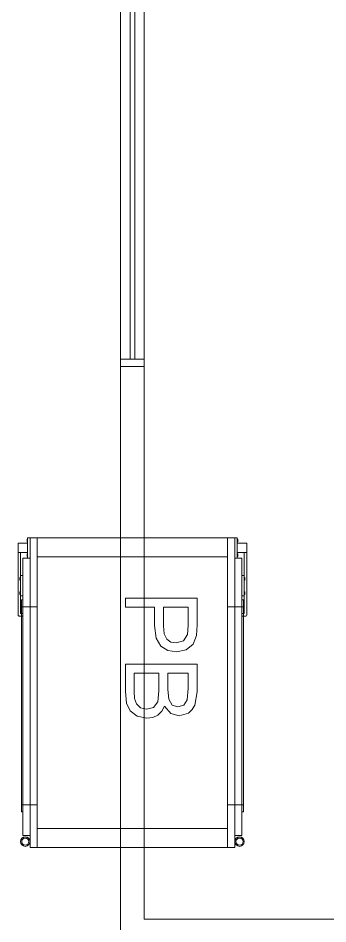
# Model space of a CAD drawing. Header units: millimetres. Extents: x -21807 to 22087, y 36760 to 60640.
# Drawn here: x -16174 to -15523, y 53007 to 54908 of the extents above; entities that cross this region are included whole.
import ezdxf

# ---------------------------------------------------------------- set-up
doc = ezdxf.new("R2010")
doc.units = ezdxf.units.MM
doc.layers.add('A-GLAZ', color=7, linetype='Continuous', lineweight=9, true_color=0x00007f)
doc.layers.add('A-WALL', color=7, linetype='Continuous', lineweight=9)

# ---------------------------------------------------------------- blocks, each defined once
blk = doc.blocks.new('AK_OViewTuongPanel - 1000x1200-V14-MẶT BẰNG HỆ THỐNG GIÓ CẤP AHU')
at = {"layer": 'A-GLAZ', "color": 9, "lineweight": 13, "true_color": 0xaaaad4}
for p, q in [((-515, 25), (515, 25)), ((-515, -25), (-515, 25)), ((-515, 25), (-515, -25)), ((-500, 25), (-515, 25)), ((-500, 25), (-500, -25)), ((500, 25), (-500, 25)), ((-500, -25), (-500, 25)), ((500, -25), (500, 25)), ((515, 25), (500, 25)), ((500, 25), (500, -25)), ((515, 25), (515, -25)), ((515, -25), (515, 25)), ((500, 5), (-500, 5)), ((-500, 5), (-500, -5)), ((-500, -5), (-500, 5)), ((-500, 5), (500, 5)), ((500, -5), (500, 5)), ((500, 5), (500, -5)), ((-500, -5), (500, -5)), ((500, -5), (-500, -5)), ((515, -25), (-515, -25)), ((-515, -25), (-500, -25)), ((-500, -25), (500, -25)), ((500, -25), (515, -25))]:
    blk.add_line(p, q, dxfattribs=at)
blk = doc.blocks.new('Passbox - KT 500x500x400-1231699-MẶT BẰNG HỆ THỐNG GIÓ CẤP AHU')
at = {"layer": 'A-GLAZ', "color": 9, "lineweight": 13, "true_color": 0xaaaad4}
for p, q in [((-294.1, 240), (-314.1, 240)), ((-314.1, 240), (-294.1, 240)), ((-314.1, 220), (-314.1, 240)), ((-314.1, 220), (-314.1, 240)), ((-294.1, 240), (-294.1, 235)), ((-163, 240), (-294.1, 240)), ((-294.1, 240), (-163, 240)), ((-294.1, 235), (-294.1, 240)), ((-294.1, 240), (-294.1, 220)), ((-294.1, 220), (-294.1, 240)), ((-294.1, 235), (-168, 235)), ((-168, 235), (-294.1, 235)), ((300, 230), (-282.6, 230)), ((-282.6, 230), (300, 230)), ((-282.6, 215), (-282.6, 230)), ((-282.6, 215), (-282.6, 230)), ((-203.4, 235), (-245.8, 235)), ((-245.8, 235), (-203.4, 235)), ((-245.8, 230), (-245.8, 235)), ((-245.8, 230), (-245.8, 235)), ((-203.4, 230), (-245.8, 230)), ((-245.8, 230), (-203.4, 230)), ((-240.7, 236.3), (-242.1, 236.3)), ((-242.1, 236.3), (-240.7, 236.3)), ((-240.7, 236.3), (-242.1, 236.3)), ((-242.1, 236.3), (-240.7, 236.3)), ((-242.1, 235), (-242.1, 236.3)), ((-242.1, 235), (-242.1, 236.3)), ((-240.7, 235), (-242.1, 235)), ((-242.1, 235), (-240.7, 235)), ((-240.7, 235), (-242.1, 235)), ((-242.1, 235), (-240.7, 235)), ((-237.9, 236.3), (-240.7, 236.3)), ((-240.7, 236.3), (-237.9, 236.3)), ((-237.9, 236.3), (-240.7, 236.3)), ((-240.7, 236.3), (-237.9, 236.3)), ((-240.7, 235), (-240.7, 236.3)), ((-240.7, 235), (-240.7, 236.3)), ((-240.7, 235), (-240.7, 236.3)), ((-240.7, 235), (-240.7, 236.3)), ((-237.9, 235), (-240.7, 235)), ((-240.7, 235), (-237.9, 235)), ((-237.9, 235), (-240.7, 235)), ((-240.7, 235), (-237.9, 235)), ((-237.9, 236.3), (-236.5, 236.3)), ((-236.5, 236.3), (-237.9, 236.3)), ((-237.9, 236.3), (-236.5, 236.3)), ((-236.5, 236.3), (-237.9, 236.3)), ((-237.9, 236.3), (-237.9, 235)), ((-237.9, 235), (-237.9, 236.3)), ((-237.9, 236.3), (-237.9, 235)), ((-237.9, 235), (-237.9, 236.3)), ((-237.9, 235), (-236.5, 235)), ((-236.5, 235), (-237.9, 235)), ((-237.9, 235), (-236.5, 235)), ((-236.5, 235), (-237.9, 235)), ((-236.5, 235), (-236.5, 236.3)), ((-236.5, 235), (-236.5, 236.3)), ((-210.3, 236.3), (-211.8, 236.3)), ((-211.8, 236.3), (-210.3, 236.3)), ((-210.3, 236.3), (-211.8, 236.3)), ((-211.8, 236.3), (-210.3, 236.3)), ((-211.8, 235), (-211.8, 236.3)), ((-211.8, 235), (-211.8, 236.3)), ((-210.3, 235), (-211.8, 235)), ((-211.8, 235), (-210.3, 235)), ((-210.3, 235), (-211.8, 235)), ((-211.8, 235), (-210.3, 235)), ((-210.3, 236.3), (-207.5, 236.3)), ((-207.5, 236.3), (-210.3, 236.3)), ((-210.3, 236.3), (-207.5, 236.3)), ((-207.5, 236.3), (-210.3, 236.3)), ((-210.3, 236.3), (-210.3, 235)), ((-210.3, 235), (-210.3, 236.3)), ((-210.3, 236.3), (-210.3, 235)), ((-210.3, 235), (-210.3, 236.3)), ((-210.3, 235), (-207.5, 235)), ((-207.5, 235), (-210.3, 235)), ((-210.3, 235), (-207.5, 235)), ((-207.5, 235), (-210.3, 235)), ((-207.5, 236.3), (-206.1, 236.3)), ((-206.1, 236.3), (-207.5, 236.3)), ((-207.5, 236.3), (-206.1, 236.3)), ((-206.1, 236.3), (-207.5, 236.3)), ((-207.5, 235), (-207.5, 236.3)), ((-207.5, 235), (-207.5, 236.3)), ((-207.5, 235), (-207.5, 236.3)), ((-207.5, 235), (-207.5, 236.3)), ((-207.5, 235), (-206.1, 235)), ((-206.1, 235), (-207.5, 235)), ((-207.5, 235), (-206.1, 235)), ((-206.1, 235), (-207.5, 235)), ((-206.1, 235), (-206.1, 236.3)), ((-206.1, 235), (-206.1, 236.3)), ((-203.4, 235), (-203.4, 230)), ((-203.4, 230), (-203.4, 235)), ((-195, 233), (-195, 230)), ((-135, 233), (-195, 233)), ((-135, 233), (-195, 233)), ((-195, 230), (-135, 230)), ((-195, 230), (-135, 230)), ((-180, 233), (-180, 200)), ((-135, 233), (-180, 233)), ((-135, 233), (-180, 233)), ((-180, 233), (-180, 230)), ((-180, 233), (-135, 233)), ((-180, 233), (-135, 233)), ((-135, 230), (-180, 230)), ((-135, 230), (-180, 230)), ((-180, 230), (-180, 215)), ((-180, 230), (-135, 230)), ((-180, 230), (-135, 230)), ((-166, 233), (-166, 230)), ((-166, 230), (-166, 233)), ((-166, 230), (-161, 230)), ((-161, 230), (-166, 230)), ((-161, 230), (-161, 238)), ((-161, 238), (-161, 230)), ((190, 233), (-135, 233)), ((-135, 233), (190, 233)), ((190, 233), (-135, 233)), ((-135, 233), (190, 233)), ((-135, 233), (190, 233)), ((190, 233), (-135, 233)), ((190, 230), (-135, 230)), ((-135, 230), (190, 230)), ((-135, 230), (190, 230)), ((190, 230), (-135, 230)), ((-135, 230), (190, 230)), ((190, 230), (-135, 230)), ((235, 233), (190, 233)), ((235, 233), (190, 233)), ((250, 233), (190, 233)), ((250, 233), (190, 233)), ((190, 233), (235, 233)), ((190, 233), (235, 233)), ((190, 230), (250, 230)), ((190, 230), (250, 230)), ((235, 230), (190, 230)), ((235, 230), (190, 230)), ((190, 230), (235, 230)), ((190, 230), (235, 230)), ((235, 200), (235, 233)), ((235, 230), (235, 233)), ((235, 215), (235, 230)), ((250, 230), (250, 233)), ((300, 230), (300, 215)), ((300, 215), (300, 230)), ((-282.6, 220), (-325, 220)), ((-325, 220), (-282.6, 220)), ((-325, 215), (-325, 220)), ((-325, 215), (-325, 220)), ((-282.6, 215), (-325, 215)), ((-325, 215), (-282.6, 215)), ((325, 215), (-325, 215)), ((-325, 215), (325, 215)), ((-325, 200), (-325, 215)), ((-325, 200), (-325, 215)), ((-320.7, 221.3), (-322.1, 221.3)), ((-322.1, 221.3), (-320.7, 221.3)), ((-320.7, 221.3), (-322.1, 221.3)), ((-322.1, 221.3), (-320.7, 221.3)), ((-322.1, 220), (-322.1, 221.3)), ((-322.1, 220), (-322.1, 221.3)), ((-320.7, 220), (-322.1, 220)), ((-322.1, 220), (-320.7, 220)), ((-320.7, 220), (-322.1, 220)), ((-322.1, 220), (-320.7, 220)), ((-317.9, 221.3), (-320.7, 221.3)), ((-320.7, 221.3), (-317.9, 221.3)), ((-317.9, 221.3), (-320.7, 221.3)), ((-320.7, 221.3), (-317.9, 221.3)), ((-320.7, 220), (-320.7, 221.3)), ((-320.7, 220), (-320.7, 221.3)), ((-320.7, 220), (-320.7, 221.3)), ((-320.7, 220), (-320.7, 221.3)), ((-317.9, 220), (-320.7, 220)), ((-320.7, 220), (-317.9, 220)), ((-317.9, 220), (-320.7, 220)), ((-320.7, 220), (-317.9, 220)), ((-317.9, 221.3), (-316.5, 221.3)), ((-316.5, 221.3), (-317.9, 221.3)), ((-317.9, 221.3), (-316.5, 221.3)), ((-316.5, 221.3), (-317.9, 221.3)), ((-317.9, 221.3), (-317.9, 220)), ((-317.9, 220), (-317.9, 221.3)), ((-317.9, 221.3), (-317.9, 220)), ((-317.9, 220), (-317.9, 221.3)), ((-317.9, 220), (-316.5, 220)), ((-316.5, 220), (-317.9, 220)), ((-317.9, 220), (-316.5, 220)), ((-316.5, 220), (-317.9, 220)), ((-316.5, 220), (-316.5, 221.3)), ((-316.5, 220), (-316.5, 221.3)), ((-294.1, 220), (-314.1, 220)), ((-314.1, 220), (-294.1, 220)), ((-290.3, 221.3), (-291.8, 221.3)), ((-291.8, 221.3), (-290.3, 221.3)), ((-290.3, 221.3), (-291.8, 221.3)), ((-291.8, 221.3), (-290.3, 221.3)), ((-291.8, 220), (-291.8, 221.3)), ((-291.8, 220), (-291.8, 221.3)), ((-290.3, 220), (-291.8, 220)), ((-291.8, 220), (-290.3, 220)), ((-290.3, 220), (-291.8, 220)), ((-291.8, 220), (-290.3, 220)), ((-290.3, 221.3), (-287.5, 221.3)), ((-287.5, 221.3), (-290.3, 221.3)), ((-290.3, 221.3), (-287.5, 221.3)), ((-287.5, 221.3), (-290.3, 221.3)), ((-290.3, 221.3), (-290.3, 220)), ((-290.3, 220), (-290.3, 221.3)), ((-290.3, 221.3), (-290.3, 220)), ((-290.3, 220), (-290.3, 221.3)), ((-290.3, 220), (-287.5, 220)), ((-287.5, 220), (-290.3, 220)), ((-290.3, 220), (-287.5, 220)), ((-287.5, 220), (-290.3, 220)), ((-287.5, 221.3), (-286.1, 221.3)), ((-286.1, 221.3), (-287.5, 221.3)), ((-287.5, 221.3), (-286.1, 221.3)), ((-286.1, 221.3), (-287.5, 221.3)), ((-287.5, 220), (-287.5, 221.3)), ((-287.5, 220), (-287.5, 221.3)), ((-287.5, 220), (-287.5, 221.3)), ((-287.5, 220), (-287.5, 221.3)), ((-287.5, 220), (-286.1, 220)), ((-286.1, 220), (-287.5, 220)), ((-287.5, 220), (-286.1, 220)), ((-286.1, 220), (-287.5, 220)), ((-286.1, 220), (-286.1, 221.3)), ((-286.1, 220), (-286.1, 221.3)), ((-282.6, 220), (-282.6, 215)), ((-282.6, 215), (-282.6, 220)), ((300, 215), (-282.6, 215)), ((-282.6, 215), (300, 215)), ((-135, 215), (-180, 215)), ((-135, 215), (-180, 215)), ((-180, 215), (-180, 200)), ((-180, 215), (-135, 215)), ((-180, 215), (-135, 215)), ((190, 215), (-135, 215)), ((-135, 215), (190, 215)), ((-135, 215), (190, 215)), ((190, 215), (-135, 215)), ((235, 215), (190, 215)), ((235, 215), (190, 215)), ((190, 215), (235, 215)), ((190, 215), (235, 215)), ((235, 200), (235, 215)), ((325, 215), (325, 200)), ((325, 200), (325, 215)), ((325, 200), (-325, 200)), ((-325, 200), (325, 200)), ((-325, -200), (-325, 200)), ((-325, 200), (-325, -200)), ((-325, 200), (325, 200)), ((-325, 200), (325, 200)), ((-285, 200), (-285, -200)), ((-285, 200), (-285, -200)), ((285, 200), (-285, 200)), ((285, 200), (-285, 200)), ((-180, 200), (-135, 200)), ((-180, 200), (-135, 200)), ((-135, 200), (-180, 200)), ((-135, 200), (-180, 200)), ((190, 200), (-135, 200)), ((-135, 200), (190, 200)), ((190, 200), (-135, 200)), ((-135, 200), (190, 200)), ((190, 200), (235, 200)), ((190, 200), (235, 200)), ((235, 200), (190, 200)), ((235, 200), (190, 200)), ((285, 200), (285, -200)), ((285, -200), (285, 200)), ((325, 200), (325, -200)), ((325, 200), (325, -200)), ((-142.7, 135.8), (-198.5, 135.8)), ((-198.5, 135.8), (-198.5, -14.8)), ((-198.5, -14.8), (-198.5, 135.8)), ((-198.5, 135.8), (-142.7, 135.8)), ((-120.2, 134.4), (-142.7, 135.8)), ((-142.7, 135.8), (-120.2, 134.4)), ((-101.9, 127.4), (-120.2, 134.4)), ((-120.2, 134.4), (-101.9, 127.4)), ((-2.1, 135.8), (-59.6, 135.8)), ((-59.6, 135.8), (-59.6, -14.8)), ((-59.6, -14.8), (-59.6, 135.8)), ((-59.6, 135.8), (-2.1, 135.8)), ((26, 131.4), (-2.1, 135.8)), ((-2.1, 135.8), (26, 131.4)), ((-179.7, 65.2), (-179.7, 117)), ((-179.7, 117), (-140.8, 117)), ((-140.8, 117), (-179.7, 117)), ((-179.7, 117), (-179.7, 65.2)), ((-140.8, 117), (-121.9, 115.7)), ((-121.9, 115.7), (-140.8, 117)), ((-121.9, 115.7), (-109.2, 107.2)), ((-109.2, 107.2), (-121.9, 115.7)), ((-90, 112.8), (-101.9, 127.4)), ((-101.9, 127.4), (-90, 112.8)), ((-40.8, 74.6), (-40.8, 117)), ((-40.8, 117), (-9, 117)), ((-9, 117), (-40.8, 117)), ((-40.8, 117), (-40.8, 74.6)), ((-9, 117), (15.2, 115)), ((15.2, 115), (-9, 117)), ((15.2, 115), (26, 107.8)), ((26, 107.8), (15.2, 115)), ((35.5, 125.8), (26, 131.4)), ((26, 131.4), (35.5, 125.8)), ((42.7, 117.8), (35.5, 125.8)), ((35.5, 125.8), (42.7, 117.8)), ((48.7, 98.5), (42.7, 117.8)), ((42.7, 117.8), (48.7, 98.5)), ((-109.2, 107.2), (-104.4, 91.6)), ((-104.4, 91.6), (-109.2, 107.2)), ((-85.5, 92.3), (-90, 112.8)), ((-90, 112.8), (-85.5, 92.3)), ((29.8, 95.5), (25.8, 83.2)), ((25.8, 83.2), (29.8, 95.5)), ((26, 107.8), (29.8, 95.5)), ((29.8, 95.5), (26, 107.8)), ((43.6, 80.9), (48.7, 98.5)), ((48.7, 98.5), (43.6, 80.9)), ((-106.4, 80.5), (-112.6, 72.1)), ((-112.6, 72.1), (-106.4, 80.5)), ((-104.4, 91.6), (-106.4, 80.5)), ((-106.4, 80.5), (-104.4, 91.6)), ((-88.6, 74.5), (-85.5, 92.3)), ((-85.5, 92.3), (-88.6, 74.5)), ((13.7, 76.3), (-6.4, 74.6)), ((-6.4, 74.6), (13.7, 76.3)), ((25.8, 83.2), (13.7, 76.3)), ((13.7, 76.3), (25.8, 83.2)), ((28.3, 67.6), (43.6, 80.9)), ((43.6, 80.9), (28.3, 67.6)), ((-140.3, 65.2), (-179.7, 65.2)), ((-179.7, 65.2), (-140.3, 65.2)), ((-123.6, 66.9), (-140.3, 65.2)), ((-140.3, 65.2), (-123.6, 66.9)), ((-112.6, 72.1), (-123.6, 66.9)), ((-123.6, 66.9), (-112.6, 72.1)), ((-114.7, 49.7), (-97.7, 59.7)), ((-97.7, 59.7), (-114.7, 49.7)), ((-97.7, 59.7), (-88.6, 74.5)), ((-88.6, 74.5), (-97.7, 59.7)), ((-6.4, 74.6), (-40.8, 74.6)), ((-40.8, 74.6), (-6.4, 74.6)), ((39, 62), (28.3, 67.6)), ((28.3, 67.6), (39, 62)), ((46.9, 53.5), (39, 62)), ((39, 62), (46.9, 53.5)), ((-179.7, -14.8), (-179.7, 46.4)), ((-179.7, 46.4), (-141.4, 46.4)), ((-141.4, 46.4), (-179.7, 46.4)), ((-179.7, 46.4), (-179.7, -14.8)), ((-141.4, 46.4), (-114.7, 49.7)), ((-114.7, 49.7), (-141.4, 46.4)), ((-40.8, 4), (-40.8, 55.8)), ((-40.8, 55.8), (-4, 55.8)), ((-4, 55.8), (-40.8, 55.8)), ((-40.8, 55.8), (-40.8, 4)), ((-4, 55.8), (19.3, 53.3)), ((19.3, 53.3), (-4, 55.8)), ((19.3, 53.3), (30.9, 44.5)), ((30.9, 44.5), (19.3, 53.3)), ((30.9, 44.5), (34.5, 29.9)), ((34.5, 29.9), (30.9, 44.5)), ((51.8, 42.7), (46.9, 53.5)), ((46.9, 53.5), (51.8, 42.7)), ((53.4, 30.1), (51.8, 42.7)), ((51.8, 42.7), (53.4, 30.1)), ((34.5, 29.9), (31.5, 17.2)), ((31.5, 17.2), (34.5, 29.9)), ((48.9, 9.8), (53.4, 30.1)), ((53.4, 30.1), (48.9, 9.8)), ((-2.2, 4), (-40.8, 4)), ((-40.8, 4), (-2.2, 4)), ((11.8, 4.7), (-2.2, 4)), ((-2.2, 4), (11.8, 4.7)), ((23.6, 8.8), (11.8, 4.7)), ((11.8, 4.7), (23.6, 8.8)), ((31.5, 17.2), (23.6, 8.8)), ((23.6, 8.8), (31.5, 17.2)), ((38, -4.6), (48.9, 9.8)), ((48.9, 9.8), (38, -4.6)), ((-198.5, -14.8), (-179.7, -14.8)), ((-179.7, -14.8), (-198.5, -14.8)), ((-59.6, -14.8), (-2.6, -14.8)), ((-2.6, -14.8), (-59.6, -14.8)), ((-2.6, -14.8), (21.6, -12.2)), ((21.6, -12.2), (-2.6, -14.8)), ((21.6, -12.2), (38, -4.6)), ((38, -4.6), (21.6, -12.2)), ((325, -200), (-325, -200)), ((-325, -200), (325, -200)), ((-325, -200), (-325, -215)), ((-325, -200), (-325, -215)), ((325, -200), (-325, -200)), ((-325, -200), (325, -200)), ((-285, -200), (285, -200)), ((285, -200), (-285, -200)), ((-180, -200), (-180, -233)), ((-135, -200), (-180, -200)), ((-135, -200), (-180, -200)), ((-180, -200), (-180, -215)), ((-180, -200), (-135, -200)), ((-180, -200), (-135, -200)), ((190, -200), (-135, -200)), ((-135, -200), (190, -200)), ((190, -200), (-135, -200)), ((-135, -200), (190, -200)), ((235, -200), (190, -200)), ((235, -200), (190, -200)), ((190, -200), (235, -200)), ((190, -200), (235, -200)), ((235, -233), (235, -200)), ((235, -215), (235, -200)), ((325, -215), (325, -200)), ((325, -200), (325, -215)), ((-282.6, -215), (-325, -215)), ((-325, -215), (-282.6, -215)), ((-325, -215), (-325, -220)), ((-325, -215), (-325, -220)), ((325, -215), (-325, -215)), ((-325, -215), (325, -215)), ((-282.6, -220), (-325, -220)), ((-325, -220), (-282.6, -220)), ((-320.7, -220), (-322.1, -220)), ((-322.1, -220), (-320.7, -220)), ((-320.7, -220), (-322.1, -220)), ((-322.1, -220), (-320.7, -220)), ((-322.1, -220), (-322.1, -221.3)), ((-322.1, -220), (-322.1, -221.3)), ((-320.7, -221.3), (-322.1, -221.3)), ((-322.1, -221.3), (-320.7, -221.3)), ((-320.7, -221.3), (-322.1, -221.3)), ((-322.1, -221.3), (-320.7, -221.3)), ((-317.9, -220), (-320.7, -220)), ((-320.7, -220), (-317.9, -220)), ((-317.9, -220), (-320.7, -220)), ((-320.7, -220), (-317.9, -220)), ((-320.7, -220), (-320.7, -221.3)), ((-320.7, -220), (-320.7, -221.3)), ((-320.7, -220), (-320.7, -221.3)), ((-320.7, -220), (-320.7, -221.3)), ((-317.9, -221.3), (-320.7, -221.3)), ((-320.7, -221.3), (-317.9, -221.3)), ((-317.9, -221.3), (-320.7, -221.3)), ((-320.7, -221.3), (-317.9, -221.3)), ((-317.9, -220), (-316.5, -220)), ((-316.5, -220), (-317.9, -220)), ((-317.9, -220), (-316.5, -220)), ((-316.5, -220), (-317.9, -220)), ((-317.9, -221.3), (-317.9, -220)), ((-317.9, -220), (-317.9, -221.3)), ((-317.9, -221.3), (-317.9, -220)), ((-317.9, -220), (-317.9, -221.3)), ((-317.9, -221.3), (-316.5, -221.3)), ((-316.5, -221.3), (-317.9, -221.3)), ((-317.9, -221.3), (-316.5, -221.3)), ((-316.5, -221.3), (-317.9, -221.3)), ((-316.5, -220), (-316.5, -221.3)), ((-316.5, -220), (-316.5, -221.3)), ((-294.1, -220), (-314.1, -220)), ((-314.1, -220), (-294.1, -220)), ((-314.1, -220), (-314.1, -240)), ((-314.1, -220), (-314.1, -240)), ((-294.1, -240), (-294.1, -220)), ((-294.1, -220), (-294.1, -240)), ((-290.3, -220), (-291.8, -220)), ((-291.8, -220), (-290.3, -220)), ((-290.3, -220), (-291.8, -220)), ((-291.8, -220), (-290.3, -220)), ((-291.8, -220), (-291.8, -221.3)), ((-291.8, -220), (-291.8, -221.3)), ((-290.3, -221.3), (-291.8, -221.3)), ((-291.8, -221.3), (-290.3, -221.3)), ((-290.3, -221.3), (-291.8, -221.3)), ((-291.8, -221.3), (-290.3, -221.3)), ((-290.3, -220), (-287.5, -220)), ((-287.5, -220), (-290.3, -220)), ((-290.3, -220), (-287.5, -220)), ((-287.5, -220), (-290.3, -220)), ((-290.3, -221.3), (-290.3, -220)), ((-290.3, -220), (-290.3, -221.3)), ((-290.3, -221.3), (-290.3, -220)), ((-290.3, -220), (-290.3, -221.3)), ((-290.3, -221.3), (-287.5, -221.3)), ((-287.5, -221.3), (-290.3, -221.3)), ((-290.3, -221.3), (-287.5, -221.3)), ((-287.5, -221.3), (-290.3, -221.3)), ((-287.5, -220), (-286.1, -220)), ((-286.1, -220), (-287.5, -220)), ((-287.5, -220), (-286.1, -220)), ((-286.1, -220), (-287.5, -220)), ((-287.5, -220), (-287.5, -221.3)), ((-287.5, -220), (-287.5, -221.3)), ((-287.5, -220), (-287.5, -221.3)), ((-287.5, -220), (-287.5, -221.3)), ((-287.5, -221.3), (-286.1, -221.3)), ((-286.1, -221.3), (-287.5, -221.3)), ((-287.5, -221.3), (-286.1, -221.3)), ((-286.1, -221.3), (-287.5, -221.3)), ((-286.1, -220), (-286.1, -221.3)), ((-286.1, -220), (-286.1, -221.3)), ((-282.6, -220), (-282.6, -215)), ((-282.6, -215), (-282.6, -220)), ((300, -215), (-282.6, -215)), ((-282.6, -215), (300, -215)), ((-282.6, -215), (-282.6, -230)), ((-282.6, -215), (-282.6, -230)), ((-180, -215), (-180, -230)), ((-180, -215), (-135, -215)), ((-180, -215), (-135, -215)), ((-135, -215), (-180, -215)), ((-135, -215), (-180, -215)), ((190, -215), (-135, -215)), ((-135, -215), (190, -215)), ((-135, -215), (190, -215)), ((190, -215), (-135, -215)), ((190, -215), (235, -215)), ((190, -215), (235, -215)), ((235, -215), (190, -215)), ((235, -215), (190, -215)), ((235, -230), (235, -215)), ((300, -230), (300, -215)), ((300, -215), (300, -230)), ((-294.1, -240), (-314.1, -240)), ((-314.1, -240), (-294.1, -240)), ((-294.1, -240), (-294.1, -235)), ((-294.1, -235), (-168, -235)), ((-168, -235), (-294.1, -235)), ((-294.1, -235), (-294.1, -240)), ((-163, -240), (-294.1, -240)), ((-294.1, -240), (-163, -240)), ((300, -230), (-282.6, -230)), ((-282.6, -230), (300, -230)), ((-203.4, -230), (-245.8, -230)), ((-245.8, -230), (-203.4, -230)), ((-245.8, -230), (-245.8, -235)), ((-245.8, -230), (-245.8, -235)), ((-203.4, -235), (-245.8, -235)), ((-245.8, -235), (-203.4, -235)), ((-240.7, -235), (-242.1, -235)), ((-242.1, -235), (-240.7, -235)), ((-240.7, -235), (-242.1, -235)), ((-242.1, -235), (-240.7, -235)), ((-242.1, -235), (-242.1, -236.3)), ((-242.1, -235), (-242.1, -236.3)), ((-240.7, -236.3), (-242.1, -236.3)), ((-242.1, -236.3), (-240.7, -236.3)), ((-240.7, -236.3), (-242.1, -236.3)), ((-242.1, -236.3), (-240.7, -236.3)), ((-237.9, -235), (-240.7, -235)), ((-240.7, -235), (-237.9, -235)), ((-237.9, -235), (-240.7, -235)), ((-240.7, -235), (-237.9, -235)), ((-240.7, -235), (-240.7, -236.3)), ((-240.7, -235), (-240.7, -236.3)), ((-240.7, -235), (-240.7, -236.3)), ((-240.7, -235), (-240.7, -236.3)), ((-237.9, -236.3), (-240.7, -236.3)), ((-240.7, -236.3), (-237.9, -236.3)), ((-237.9, -236.3), (-240.7, -236.3)), ((-240.7, -236.3), (-237.9, -236.3)), ((-237.9, -235), (-236.5, -235)), ((-236.5, -235), (-237.9, -235)), ((-237.9, -235), (-236.5, -235)), ((-236.5, -235), (-237.9, -235)), ((-237.9, -236.3), (-237.9, -235)), ((-237.9, -235), (-237.9, -236.3)), ((-237.9, -236.3), (-237.9, -235)), ((-237.9, -235), (-237.9, -236.3)), ((-237.9, -236.3), (-236.5, -236.3)), ((-236.5, -236.3), (-237.9, -236.3)), ((-237.9, -236.3), (-236.5, -236.3)), ((-236.5, -236.3), (-237.9, -236.3)), ((-236.5, -235), (-236.5, -236.3)), ((-236.5, -235), (-236.5, -236.3)), ((-210.3, -235), (-211.8, -235)), ((-211.8, -235), (-210.3, -235)), ((-210.3, -235), (-211.8, -235)), ((-211.8, -235), (-210.3, -235)), ((-211.8, -235), (-211.8, -236.3)), ((-211.8, -235), (-211.8, -236.3)), ((-210.3, -236.3), (-211.8, -236.3)), ((-211.8, -236.3), (-210.3, -236.3)), ((-210.3, -236.3), (-211.8, -236.3)), ((-211.8, -236.3), (-210.3, -236.3)), ((-210.3, -235), (-207.5, -235)), ((-207.5, -235), (-210.3, -235)), ((-210.3, -235), (-207.5, -235)), ((-207.5, -235), (-210.3, -235)), ((-210.3, -236.3), (-210.3, -235)), ((-210.3, -235), (-210.3, -236.3)), ((-210.3, -236.3), (-210.3, -235)), ((-210.3, -235), (-210.3, -236.3)), ((-210.3, -236.3), (-207.5, -236.3)), ((-207.5, -236.3), (-210.3, -236.3)), ((-210.3, -236.3), (-207.5, -236.3)), ((-207.5, -236.3), (-210.3, -236.3)), ((-207.5, -235), (-206.1, -235)), ((-206.1, -235), (-207.5, -235)), ((-207.5, -235), (-206.1, -235)), ((-206.1, -235), (-207.5, -235)), ((-207.5, -235), (-207.5, -236.3)), ((-207.5, -235), (-207.5, -236.3)), ((-207.5, -235), (-207.5, -236.3)), ((-207.5, -235), (-207.5, -236.3)), ((-207.5, -236.3), (-206.1, -236.3)), ((-206.1, -236.3), (-207.5, -236.3)), ((-207.5, -236.3), (-206.1, -236.3)), ((-206.1, -236.3), (-207.5, -236.3)), ((-206.1, -235), (-206.1, -236.3)), ((-206.1, -235), (-206.1, -236.3)), ((-203.4, -235), (-203.4, -230)), ((-203.4, -230), (-203.4, -235)), ((-195, -230), (-195, -233)), ((-135, -230), (-195, -230)), ((-135, -230), (-195, -230)), ((-195, -233), (-135, -233)), ((-195, -233), (-135, -233)), ((-180, -230), (-180, -233)), ((-180, -230), (-135, -230)), ((-180, -230), (-135, -230)), ((-135, -230), (-180, -230)), ((-135, -230), (-180, -230)), ((-180, -233), (-135, -233)), ((-180, -233), (-135, -233)), ((-135, -233), (-180, -233)), ((-135, -233), (-180, -233)), ((-166, -233), (-166, -230)), ((-166, -230), (-161, -230)), ((-161, -230), (-166, -230)), ((-166, -230), (-166, -233)), ((-161, -230), (-161, -238)), ((-161, -238), (-161, -230)), ((190, -230), (-135, -230)), ((-135, -230), (190, -230)), ((-135, -230), (190, -230)), ((190, -230), (-135, -230)), ((-135, -230), (190, -230)), ((190, -230), (-135, -230)), ((190, -233), (-135, -233)), ((-135, -233), (190, -233)), ((190, -233), (-135, -233)), ((-135, -233), (190, -233)), ((-135, -233), (190, -233)), ((190, -233), (-135, -233)), ((250, -230), (190, -230)), ((250, -230), (190, -230)), ((190, -230), (235, -230)), ((190, -230), (235, -230)), ((235, -230), (190, -230)), ((235, -230), (190, -230)), ((190, -233), (235, -233)), ((190, -233), (235, -233)), ((190, -233), (250, -233)), ((190, -233), (250, -233)), ((235, -233), (190, -233)), ((235, -233), (190, -233)), ((235, -233), (235, -230)), ((250, -233), (250, -230))]:
    blk.add_line(p, q, dxfattribs=at)
for centre, radius, start, end in [((-168, 233), 2, 0, 90), ((-168, 233), 2, 0, 90), ((-163, 238), 2, 360, 90), ((-163, 238), 2, 0, 90), ((312.5, 225), 10, 0, 180), ((312.5, 225), 10, 0, 180), ((312.5, 225), 10, 0, 180), ((312.5, 225), 10, 0, 180), ((312.5, 225), 7.5, 0, 180), ((312.5, 225), 7.5, 0, 180), ((312.5, 225), 7.5, 0, 180), ((312.5, 225), 7.5, 0, 180), ((312.5, 225), 10, 180, 360), ((312.5, 225), 10, 180, 360), ((312.5, 225), 10, 180, 360), ((312.5, 225), 10, 180, 360), ((312.5, 225), 7.5, 180, 360), ((312.5, 225), 7.5, 180, 360), ((312.5, 225), 7.5, 180, 360), ((312.5, 225), 7.5, 180, 360), ((312.5, -225), 10, 0, 180), ((312.5, -225), 10, 0, 180), ((312.5, -225), 10, 0, 180), ((312.5, -225), 10, 0, 180), ((312.5, -225), 10, 180, 0), ((312.5, -225), 10, 180, 360), ((312.5, -225), 10, 180, 0), ((312.5, -225), 10, 180, 360), ((312.5, -225), 7.5, 0, 180), ((312.5, -225), 7.5, 0, 180), ((312.5, -225), 7.5, 0, 180), ((312.5, -225), 7.5, 0, 180), ((312.5, -225), 7.5, 180, 0), ((312.5, -225), 7.5, 180, 360), ((312.5, -225), 7.5, 180, 0), ((312.5, -225), 7.5, 180, 360), ((-168, -233), 2, 270, 0), ((-168, -233), 2, 270, 0), ((-163, -238), 2, 270, 0), ((-163, -238), 2, 270, 0)]:
    blk.add_arc(centre, radius, start, end, dxfattribs=at)
blk = doc.blocks.new('AK-SGS-M3-A_rvt-1-MẶT BẰNG HỆ THỐNG GIÓ CẤP AHU')
at = {"layer": 'A-WALL', "color": 253, "lineweight": 13, "true_color": 0xaaaaaa}
for p, q in [((-15908.6, 53016.9), (-15908.6, 58136.9)), ((-15958.6, 55666.9), (-15958.6, 45066.9)), ((-15958.6, 54176.9), (-15958.6, 55206.9)), ((-15908.6, 55206.9), (-15908.6, 54176.9)), ((-15958.6, 54176.9), (-15958.6, 51887.3)), ((-15908.6, 54176.9), (-15958.6, 54176.9)), ((-15908.6, 54176.9), (-15958.6, 54176.9)), ((-15908.6, 53016.9), (-15908.6, 54176.9)), ((-15958.6, 53816.9), (-15958.6, 53166.9)), ((-15958.6, 53166.9), (-15958.6, 53816.9)), ((-15958.6, 53816.9), (-15908.6, 53816.9)), ((-15908.6, 53816.9), (-15958.6, 53816.9)), ((-15908.6, 53816.9), (-15908.6, 53166.9)), ((-15908.6, 53166.9), (-15908.6, 53816.9)), ((-15908.6, 53166.9), (-15958.6, 53166.9)), ((-15908.6, 53166.9), (-15958.6, 53166.9)), ((-14008.6, 53016.9), (-15908.6, 53016.9)), ((-14008.6, 53016.9), (-15908.6, 53016.9))]:
    blk.add_line(p, q, dxfattribs=at)
at = {"layer": 'A-GLAZ', "color": 9, "lineweight": 13, "true_color": 0xaaaad4, "rotation": 269.9999999999999}
for name, p in [('AK_OViewTuongPanel - 1000x1200-V14-MẶT BẰNG HỆ THỐNG GIÓ CẤP AHU', (-15933.6, 54691.9)), ('Passbox - KT 500x500x400-1231699-MẶT BẰNG HỆ THỐNG GIÓ CẤP AHU', (-15933.6, 53491.9))]:
    blk.add_blockref(name, p, dxfattribs=at)

msp = doc.modelspace()

# ---------------------------------------------------------------- block references
at = {"lineweight": 5}
msp.add_blockref('AK-SGS-M3-A_rvt-1-MẶT BẰNG HỆ THỐNG GIÓ CẤP AHU', (0, 0), dxfattribs=at)

doc.saveas('drawing.dxf')
